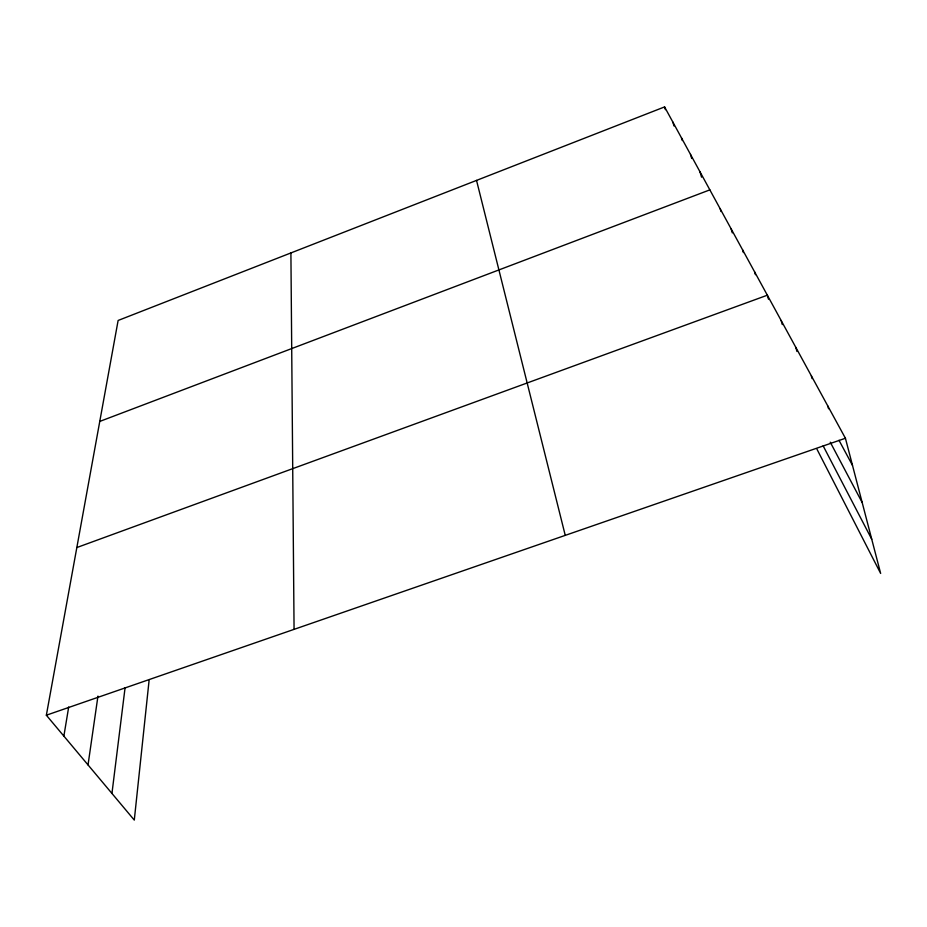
<?xml version="1.0" encoding="UTF-8"?>
<svg xmlns="http://www.w3.org/2000/svg" width="927" height="927" viewBox="0 0 927 927"><rect width="100%" height="100%" fill="white"/><g stroke="black" fill="none" stroke-linecap="round" stroke-linejoin="round"><path stroke-width="1.39" d="M149.062 680.685L134.288 820.082L46.35 715.215L118.123 320.464L664.578 106.918L845.424 438.262L880.65 573.431L816.988 449.259M111.947 793.442L125.064 687.834M88.03 764.914L97.961 696.096M63.87 736.108L68.702 706.977M99.768 421.426L709.85 189.873M76.837 547.544L767.347 295.203L768.471 299.189M46.35 715.215L845.424 438.262M839.005 440.302L852.481 465.342M830.256 442.191L862.18 502.538M823.153 445.864L871.751 539.259M664.578 106.918L665.412 109.653M672.851 122.074L674.045 125.991M681.484 137.891L682.284 140.533M690.511 154.427L691.716 158.459M699.955 171.738L701.577 177.184M720.233 208.888L721.009 211.53M731.125 228.842L732.295 232.874M742.585 249.826L743.373 252.561M754.636 271.924L755.424 274.682M781.171 320.533L782.307 324.577M795.818 347.37L796.942 351.472M811.357 375.829L812.098 378.598M827.857 406.061L828.564 408.737M476.536 180.406L565.25 535.366M290.904 252.944L294.068 629.352"/></g></svg>
